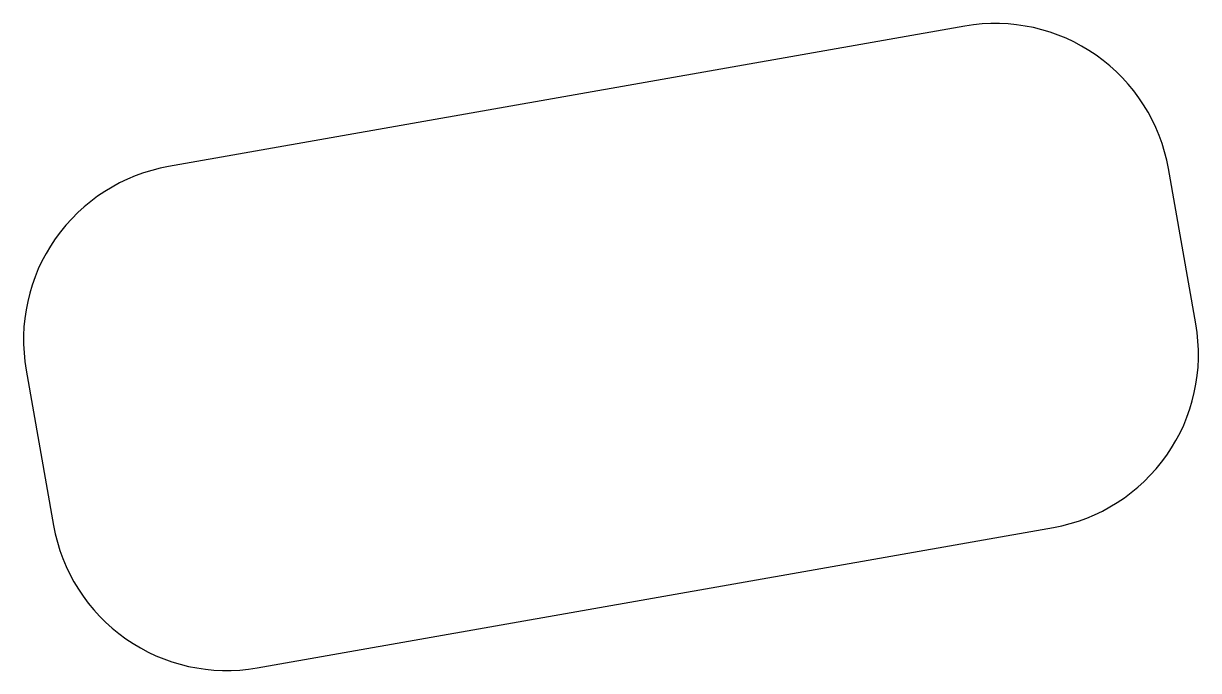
# Model space of a CAD drawing. Header units: millimetres. Extents: x 8.3 to 41.7, y 10.8 to 29.2.
import ezdxf

# ---------------------------------------------------------------- set-up
doc = ezdxf.new("R2010")
doc.units = ezdxf.units.MM
doc.layers.get('0').update_dxf_attribs({"lineweight": 25})

msp = doc.modelspace()

# ---------------------------------------------------------------- linework, layer by layer
at = {"flags": 128}
msp.add_lwpolyline([(14.924, 10.868), (37.592, 14.865, 0.414214), (41.647, 20.657), (40.868, 25.076, 0.414214), (35.076, 29.132), (12.408, 25.135, 0.414214), (8.353, 19.343), (9.132, 14.924, 0.414214)], format="xyb", close=True, dxfattribs=at)

doc.saveas('drawing.dxf')
